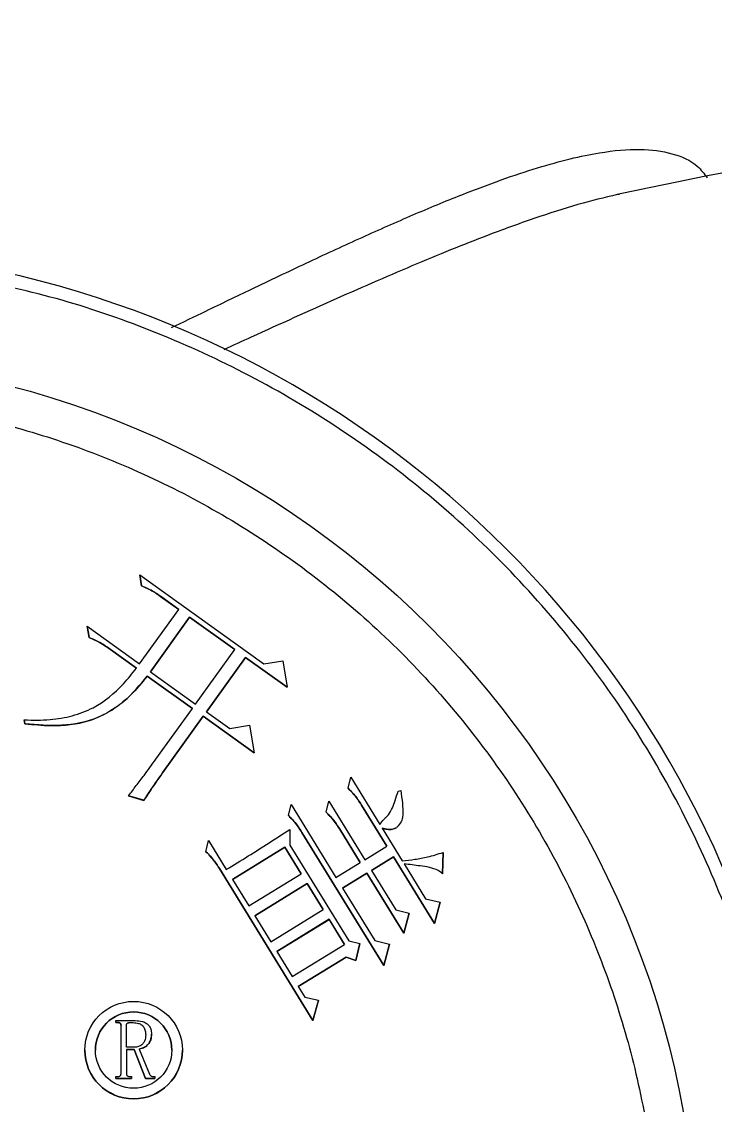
# Model space of a CAD drawing. Header units: millimetres. Extents: x 2642 to 4256, y 821 to 2003.
# Drawn here: x 3854.3 to 3908.3, y 1715.6 to 1799.9 of the extents above; entities that cross this region are included whole.
import ezdxf

# ---------------------------------------------------------------- set-up
doc = ezdxf.new("R2010")
doc.units = ezdxf.units.MM
doc.layers.add('5剖面线层', color=2, linetype='Continuous')

msp = doc.modelspace()

# ---------------------------------------------------------------- hatches: boundary and pattern name
at = {"layer": '5剖面线层'}
h = msp.add_hatch(dxfattribs=at)
h.set_pattern_fill('ANSI31', color=256, scale=0.5, angle=90)
h.set_pattern_definition([(135, (6315.0344, -2390.8635), (-1.122532, -1.122532), [])])
edge = h.paths.add_edge_path()
edge.add_ellipse((3736.457, 1847.564), major_axis=(-0.136, 701.893), ratio=0.0134611, start_angle=113.403806, end_angle=115.255842, ccw=False)
edge.add_arc((3731.06, 1250.811), 317.97, 90.58015, 91.86389)
edge.add_spline(control_points=[(3720.718, 1568.612), (3720.639, 1568.608), (3720.471, 1568.599), (3720.289, 1568.582), (3720.109, 1568.561), (3719.894, 1568.519), (3719.64, 1568.442), (3719.347, 1568.31), (3719.022, 1568.091), (3718.703, 1567.767), (3718.447, 1567.342), (3718.293, 1566.892), (3718.291, 1566.59), (3718.276, 1566.465)], knot_values=[0, 0, 0, 0, 0.143587, 0.304606, 0.433091, 0.511146, 0.56537, 0.622966, 0.690996, 0.767047, 0.850218, 0.937974, 1, 1, 1, 1], degree=3, periodic=0)
edge.add_line((3718.276, 1566.465), (3718.279, 1548.092))
edge.add_line((3718.279, 1548.092), (3727.97, 1548.092))
edge = h.paths.add_edge_path()
edge.add_spline(control_points=[(3774.214, 1566.425), (3774.214, 1566.564), (3774.228, 1566.702), (3774.282, 1566.971), (3774.322, 1567.102), (3774.428, 1567.357), (3774.493, 1567.479), (3774.645, 1567.706), (3774.733, 1567.813), (3774.929, 1568.008), (3775.035, 1568.095), (3775.262, 1568.247), (3775.385, 1568.313), (3775.639, 1568.418), (3775.77, 1568.458), (3776.039, 1568.511), (3776.178, 1568.525), (3776.315, 1568.525)], knot_values=[0, 0, 0, 0, 0.125, 0.125, 0.25, 0.25, 0.375, 0.375, 0.5, 0.5, 0.625, 0.625, 0.75, 0.75, 0.875, 0.875, 1, 1, 1, 1], degree=3, periodic=0)
edge.add_line((3776.315, 1568.525), (3798.37, 1568.529))
edge.add_line((3798.37, 1568.529), (3798.37, 1572.746))
edge.add_line((3798.37, 1572.746), (3795.712, 1572.728))
edge.add_line((3795.712, 1572.728), (3787.697, 1572.787))
edge.add_line((3787.697, 1572.787), (3787.418, 1586.376))
edge.add_line((3787.418, 1586.376), (3787.31, 1586.376))
edge.add_line((3787.31, 1586.376), (3786.785, 1586.9))
edge.add_line((3786.785, 1586.9), (3786.26, 1587.425))
edge.add_line((3786.26, 1587.425), (3778.118, 1587.424))
edge.add_line((3778.118, 1587.424), (3777.592, 1586.899))
edge.add_line((3777.592, 1586.899), (3777.067, 1586.374))
edge.add_line((3777.067, 1586.374), (3777.066, 1584.274))
edge.add_line((3777.066, 1584.274), (3767.265, 1584.272))
edge.add_line((3767.265, 1584.272), (3767.144, 1577.429))
edge.add_line((3767.144, 1577.429), (3767.023, 1570.586))
edge.add_arc((3765.262, 1570.52), 1.762, -54.66619, 2.16996, ccw=False)
edge.add_arc((3780.168, 945.497), 623.74, 91.275674, 91.732412)
edge.add_arc((3752.756, 1943.449), 374.595, 270.03216, 271.30865, ccw=False)
edge.add_line((3752.966, 1568.854), (3745.183, 1568.825))
edge.add_ellipse((3736.457, 1847.564), major_axis=(-0.136, 701.893), ratio=0.0134611, start_angle=244.74386, end_angle=246.601321, ccw=False)
edge.add_line((3745.06, 1548.092), (3759.994, 1548.092))
edge.add_line((3759.994, 1548.092), (3759.994, 1551.724))
edge.add_line((3759.994, 1551.724), (3772.101, 1551.724))
edge.add_spline(control_points=[(3772.101, 1551.724), (3772.248, 1551.726), (3772.387, 1551.74), (3772.656, 1551.793), (3772.787, 1551.833), (3773.041, 1551.938), (3773.164, 1552.004), (3773.392, 1552.156), (3773.498, 1552.243), (3773.694, 1552.439), (3773.781, 1552.545), (3773.933, 1552.772), (3773.999, 1552.895), (3774.104, 1553.149), (3774.144, 1553.28), (3774.198, 1553.549), (3774.212, 1553.687), (3774.212, 1553.826)], knot_values=[0, 0, 0, 0, 0.125, 0.125, 0.25, 0.25, 0.375, 0.375, 0.5, 0.5, 0.625, 0.625, 0.75, 0.75, 0.875, 0.875, 1, 1, 1, 1], degree=3, periodic=0)
edge.add_line((3774.212, 1553.826), (3774.214, 1566.555))
h.paths.add_polyline_path([(3899.919, 1584.835), (3893.713, 1584.835), (3893.712, 1586.374), (3893.187, 1586.899), (3892.662, 1587.424), (3884.519, 1587.425), (3883.994, 1586.9), (3883.359, 1586.266), (3883.083, 1572.787), (3872.409, 1572.709), (3872.409, 1569.059), (3878.43, 1569.088), (3899.919, 1569.088)])
edge = h.paths.add_edge_path()
edge.add_spline(control_points=[(3920.223, 1571.124), (3920.222, 1570.957), (3920.244, 1570.797), (3920.324, 1570.483), (3920.383, 1570.327), (3920.611, 1569.894), (3920.831, 1569.641), (3921.096, 1569.452)], knot_values=[0, 0, 0, 0, 0.25, 0.25, 0.5, 0.5, 1, 1, 1, 1], degree=3, periodic=0)
edge.add_spline(control_points=[(3921.096, 1569.452), (3921.232, 1569.354), (3921.354, 1569.243), (3921.471, 1569.108), (3921.479, 1569.098), (3921.487, 1569.088)], knot_values=[0, 0, 0, 0, 0.25, 0.25, 0.269528, 0.269528, 0.269528, 0.269528], degree=3, periodic=0)
edge.add_line((3921.487, 1569.088), (3913.551, 1569.088))
edge.add_line((3913.551, 1569.088), (3913.551, 1584.835))
edge.add_line((3913.551, 1584.835), (3919.979, 1584.835))
edge.add_line((3919.979, 1584.835), (3919.984, 1584.835))
edge.add_line((3919.984, 1584.835), (3920.223, 1571.124))
h.paths.add_polyline_path([(3926.002, 1566.988, 0.414214), (3923.902, 1569.088), (3913.716, 1569.088), (3913.735, 1552.291), (3913.735, 1548.092), (3917.228, 1548.092), (3921.973, 1548.092), (3924.002, 1548.092), (3926.002, 1548.092)])

# ---------------------------------------------------------------- linework, layer by layer
at = {"color": 7, "linetype": 'Continuous', "lineweight": 25}
for p, q in [((3900.632, 1786.469), (3900.83, 1786.505)), ((3863.667, 1756.033), (3863.523, 1756.906)), ((3863.523, 1756.906), (3873.186, 1749.964)), ((3863.523, 1756.906), (3863.523, 1756.904)), ((3863.523, 1756.904), (3863.667, 1756.031)), ((3863.667, 1756.033), (3863.667, 1756.031)), ((3866.559, 1754.212), (3865.147, 1755.227)), ((3865.147, 1755.227), (3865.147, 1755.224)), ((3865.147, 1755.224), (3866.558, 1754.211)), ((3863.513, 1749.974), (3866.559, 1754.212)), ((3859.588, 1752.024), (3859.445, 1752.897)), ((3859.445, 1752.897), (3863.513, 1749.974)), ((3859.445, 1752.897), (3859.445, 1752.895)), ((3859.445, 1752.895), (3859.588, 1752.021)), ((3867.407, 1753.603), (3864.361, 1749.365)), ((3864.362, 1749.364), (3867.407, 1753.601)), ((3870.91, 1751.086), (3867.407, 1753.603)), ((3867.407, 1753.603), (3867.407, 1753.601)), ((3867.407, 1753.601), (3870.909, 1751.085)), ((3859.588, 1752.024), (3859.588, 1752.021)), ((3863.269, 1749.635), (3861.065, 1751.217)), ((3861.065, 1751.217), (3861.065, 1751.215)), ((3861.065, 1751.215), (3863.269, 1749.633)), ((3867.864, 1746.848), (3870.91, 1751.086)), ((3871.758, 1750.477), (3868.712, 1746.239)), ((3868.713, 1746.239), (3871.758, 1750.475)), ((3874.979, 1748.161), (3871.758, 1750.477)), ((3871.758, 1750.477), (3871.758, 1750.475)), ((3871.758, 1750.475), (3874.979, 1748.158)), ((3873.186, 1749.964), (3874.645, 1750.2)), ((3874.645, 1750.2), (3874.979, 1748.161)), ((3867.62, 1746.509), (3864.117, 1749.026)), ((3864.117, 1749.026), (3864.117, 1749.024)), ((3864.117, 1749.024), (3867.619, 1746.508)), ((3864.361, 1749.365), (3867.864, 1746.848)), ((3874.979, 1748.161), (3874.979, 1748.158)), ((3864.777, 1742.554), (3867.62, 1746.509)), ((3868.712, 1746.239), (3870.52, 1744.94)), ((3854.603, 1745.322), (3854.554, 1745.615)), ((3854.554, 1745.615), (3854.554, 1745.613)), ((3854.554, 1745.613), (3854.603, 1745.32)), ((3854.603, 1745.322), (3854.603, 1745.32)), ((3868.468, 1745.9), (3865.301, 1741.493)), ((3865.301, 1741.491), (3868.468, 1745.898)), ((3872.423, 1743.057), (3868.468, 1745.9)), ((3868.468, 1745.9), (3868.468, 1745.898)), ((3868.468, 1745.898), (3872.423, 1743.055)), ((3870.52, 1744.94), (3872.074, 1745.194)), ((3872.074, 1745.194), (3872.423, 1743.057)), ((3872.423, 1743.057), (3872.423, 1743.055)), ((3865.301, 1741.493), (3865.301, 1741.491)), ((3879.729, 1740.297), (3879.935, 1741.155)), ((3879.935, 1741.155), (3882.187, 1737.493)), ((3863.855, 1739.361), (3862.65, 1739.71)), ((3862.65, 1739.71), (3862.65, 1739.708)), ((3862.65, 1739.708), (3863.855, 1739.359)), ((3863.855, 1739.361), (3863.855, 1739.359)), ((3883.61, 1740.076), (3883.823, 1740.128)), ((3875.091, 1738.176), (3875.296, 1739.034)), ((3875.296, 1739.034), (3878.784, 1733.362)), ((3878.026, 1738.433), (3878.232, 1739.293)), ((3878.232, 1739.293), (3881.029, 1734.744)), ((3882.742, 1735.797), (3880.78, 1738.987)), ((3880.78, 1738.987), (3880.78, 1738.985)), ((3880.78, 1738.985), (3882.741, 1735.797)), ((3883.98, 1738.547), (3883.98, 1738.549)), ((3875.186, 1737.094), (3875.198, 1735.88)), ((3882.501, 1726.528), (3876.141, 1736.866)), ((3876.141, 1736.866), (3876.141, 1736.864)), ((3876.141, 1736.864), (3882.501, 1726.526)), ((3880.674, 1734.526), (3879.077, 1737.125)), ((3879.077, 1737.125), (3879.077, 1737.123)), ((3879.077, 1737.123), (3880.673, 1734.525)), ((3882.37, 1737.197), (3883.934, 1734.657)), ((3868.674, 1735.368), (3868.88, 1736.226)), ((3868.88, 1736.226), (3870.259, 1733.981)), ((3874.808, 1735.72), (3870.732, 1733.213)), ((3870.733, 1733.212), (3874.808, 1735.718)), ((3876.082, 1733.653), (3874.808, 1735.72)), ((3874.808, 1735.72), (3874.808, 1735.718)), ((3874.808, 1735.718), (3876.081, 1733.652)), ((3875.198, 1735.88), (3879.778, 1728.436)), ((3881.029, 1734.744), (3882.742, 1735.797)), ((3887.114, 1735.309), (3887.073, 1733.655)), ((3887.073, 1733.653), (3887.114, 1735.307)), ((3887.114, 1735.309), (3887.114, 1735.307)), ((3878.784, 1733.362), (3880.674, 1734.526)), ((3883.251, 1734.97), (3881.537, 1733.917)), ((3881.538, 1733.916), (3883.251, 1734.968)), ((3886.448, 1729.772), (3883.251, 1734.97)), ((3883.251, 1734.97), (3883.251, 1734.968)), ((3883.251, 1734.968), (3886.448, 1729.77)), ((3884.078, 1734.421), (3885.75, 1731.703)), ((3876.994, 1722.243), (3869.725, 1734.058)), ((3869.725, 1734.058), (3869.725, 1734.056)), ((3869.725, 1734.056), (3876.994, 1722.241)), ((3872.006, 1731.146), (3876.082, 1733.653)), ((3881.183, 1733.699), (3879.293, 1732.535)), ((3879.294, 1732.534), (3881.183, 1733.697)), ((3884.055, 1729.032), (3881.183, 1733.699)), ((3881.183, 1733.699), (3881.183, 1733.697)), ((3881.183, 1733.697), (3884.055, 1729.03)), ((3881.537, 1733.917), (3883.428, 1730.845)), ((3887.073, 1733.655), (3887.073, 1733.653)), ((3870.732, 1733.213), (3872.006, 1731.146)), ((3876.552, 1732.885), (3872.476, 1730.378)), ((3872.477, 1730.376), (3876.552, 1732.883)), ((3877.79, 1730.876), (3876.552, 1732.885)), ((3876.552, 1732.885), (3876.552, 1732.883)), ((3876.552, 1732.883), (3877.789, 1730.876)), ((3879.293, 1732.535), (3881.802, 1728.459)), ((3885.75, 1731.703), (3886.895, 1731.431)), ((3886.895, 1731.431), (3886.448, 1729.772)), ((3886.448, 1729.77), (3886.895, 1731.429)), ((3886.895, 1731.431), (3886.895, 1731.429)), ((3872.476, 1730.378), (3873.714, 1728.369)), ((3873.714, 1728.369), (3877.79, 1730.876)), ((3878.263, 1730.108), (3874.186, 1727.601)), ((3874.187, 1727.6), (3878.263, 1730.106)), ((3879.46, 1728.159), (3878.263, 1730.108)), ((3878.263, 1730.108), (3878.263, 1730.106)), ((3878.263, 1730.106), (3879.459, 1728.158)), ((3883.428, 1730.845), (3884.478, 1730.594)), ((3884.478, 1730.594), (3884.055, 1729.032)), ((3884.055, 1729.03), (3884.478, 1730.591)), ((3884.478, 1730.594), (3884.478, 1730.591)), ((3886.448, 1729.772), (3886.448, 1729.77)), ((3879.778, 1728.436), (3880.638, 1728.233)), ((3881.802, 1728.459), (3882.945, 1728.187)), ((3884.055, 1729.032), (3884.055, 1729.03)), ((3874.186, 1727.601), (3875.383, 1725.652)), ((3875.383, 1725.652), (3879.46, 1728.159)), ((3880.638, 1728.233), (3880.32, 1726.895)), ((3880.32, 1726.893), (3880.638, 1728.231)), ((3880.638, 1728.233), (3880.638, 1728.231)), ((3882.945, 1728.187), (3882.501, 1726.528)), ((3882.501, 1726.526), (3882.945, 1728.185)), ((3882.945, 1728.187), (3882.945, 1728.185)), ((3879.578, 1727.172), (3875.856, 1724.884)), ((3875.857, 1724.882), (3879.578, 1727.17)), ((3880.32, 1726.895), (3879.578, 1727.172)), ((3879.578, 1727.172), (3879.578, 1727.17)), ((3879.578, 1727.17), (3880.32, 1726.893)), ((3880.32, 1726.895), (3880.32, 1726.893)), ((3882.501, 1726.528), (3882.501, 1726.526)), ((3875.856, 1724.884), (3876.364, 1724.057)), ((3876.364, 1724.057), (3877.415, 1723.808)), ((3877.415, 1723.808), (3876.994, 1722.243)), ((3876.994, 1722.241), (3877.415, 1723.806)), ((3877.415, 1723.808), (3877.415, 1723.806)), ((3861.677, 1722.074), (3861.677, 1722.232)), ((3861.677, 1722.232), (3863.177, 1722.232)), ((3861.835, 1722.074), (3861.677, 1722.074)), ((3861.677, 1722.074), (3861.677, 1722.072)), ((3861.677, 1722.072), (3861.835, 1722.072)), ((3861.835, 1722.074), (3861.835, 1722.072)), ((3862.072, 1718.1), (3862.072, 1721.864)), ((3862.493, 1720.153), (3862.493, 1721.864)), ((3862.73, 1722.074), (3863.019, 1722.074)), ((3862.73, 1722.074), (3862.73, 1722.072)), ((3862.73, 1722.072), (3863.019, 1722.072)), ((3863.019, 1722.074), (3863.019, 1722.072)), ((3876.994, 1722.243), (3876.994, 1722.241)), ((3863.072, 1720.153), (3862.493, 1720.153)), ((3863.098, 1719.995), (3862.493, 1719.995)), ((3862.493, 1719.995), (3862.493, 1718.1)), ((3862.493, 1719.993), (3863.098, 1719.993)), ((3863.966, 1717.732), (3863.098, 1719.995)), ((3863.098, 1719.995), (3863.098, 1719.993)), ((3863.098, 1719.993), (3863.966, 1717.73)), ((3863.493, 1720.022), (3864.282, 1718.074)), ((3859.257, 1719.936), (3859.257, 1719.934)), ((3866.842, 1719.934), (3866.842, 1719.936)), ((3861.677, 1717.732), (3861.677, 1717.89)), ((3861.677, 1717.89), (3861.835, 1717.89)), ((3862.887, 1717.732), (3861.677, 1717.732)), ((3861.677, 1717.732), (3861.677, 1717.73)), ((3861.677, 1717.73), (3862.887, 1717.73)), ((3862.73, 1717.89), (3862.887, 1717.89)), ((3862.887, 1717.89), (3862.887, 1717.732)), ((3862.887, 1717.732), (3862.887, 1717.73)), ((3864.703, 1717.732), (3863.966, 1717.732)), ((3863.966, 1717.732), (3863.966, 1717.73)), ((3863.966, 1717.73), (3864.703, 1717.73)), ((3864.545, 1717.89), (3864.703, 1717.89)), ((3864.703, 1717.89), (3864.703, 1717.732)), ((3864.703, 1717.732), (3864.703, 1717.73))]:
    msp.add_line(p, q, dxfattribs=at)
for centre, radius in [((3835.435, 1702.381), 71.5), ((3863.05, 1719.936), 3.792), ((3863.05, 1719.936), 2.971)]:
    msp.add_circle(centre, radius, dxfattribs=at)
for centre, radius, start, end in [((4036.623, 1143.803), 656.897, 95.489386, 101.924805), ((3835.435, 1702.379), 80, 10.30617, 79.69396), ((3863.05, 1719.934), 2.971, 0.0001, 179.9999), ((3863.05, 1719.934), 3.792, 180.00009, 359.99975)]:
    msp.add_arc(centre, radius, start, end, dxfattribs=at)
for points, knots in [([(3866.001, 1776.121), (3866.897, 1776.554), (3869.005, 1777.572), (3872.513, 1779.26), (3876.497, 1781.155), (3880.609, 1783.059), (3884.555, 1784.81), (3888.254, 1786.349), (3891.56, 1787.604), (3894.461, 1788.569), (3897.005, 1789.275), (3899.727, 1789.839), (3902.468, 1790.085), (3904.998, 1789.729), (3906.739, 1788.981), (3907.41, 1788.087), (3907.649, 1787.768)], [0, 0, 0, 0, 0.045143, 0.106195, 0.181841, 0.256979, 0.333067, 0.408958, 0.480932, 0.54537, 0.60773, 0.668158, 0.762883, 0.854957, 0.948281, 1, 1, 1, 1]), ([(3901.02, 1786.552), (3900.03, 1786.322), (3898.031, 1785.859), (3894.641, 1784.787), (3890.386, 1783.256), (3885.142, 1781.137), (3878.846, 1778.393), (3873.799, 1776.109), (3870.781, 1774.731), (3870.072, 1774.406)], [0, 0, 0, 0, 0.122639, 0.247741, 0.375779, 0.564507, 0.75334, 0.942007, 1, 1, 1, 1]), ([(3913.16, 1716.514), (3912.634, 1719.01), (3911.571, 1724.048), (3909.033, 1731.425), (3905.763, 1738.667), (3901.701, 1745.646), (3896.889, 1752.249), (3891.397, 1758.342), (3885.303, 1763.835), (3878.7, 1768.647), (3871.721, 1772.709), (3864.479, 1775.978), (3857.102, 1778.517), (3852.064, 1779.58), (3849.568, 1780.106)], [0, 0, 0, 0, 0.079959, 0.161371, 0.244142, 0.328893, 0.414217, 0.5, 0.585778, 0.671102, 0.755858, 0.838624, 0.920039, 1, 1, 1, 1]), ([(3766.935, 1702.387), (3766.99, 1704.476), (3767.099, 1708.654), (3768.009, 1714.993), (3769.495, 1721.346), (3771.669, 1727.711), (3774.5, 1733.935), (3778.014, 1739.957), (3782.168, 1745.649), (3786.911, 1750.91), (3792.173, 1755.654), (3797.865, 1759.808), (3803.887, 1763.322), (3810.11, 1766.153), (3816.476, 1768.325), (3822.828, 1769.82), (3829.167, 1770.697), (3835.434, 1770.982), (3841.702, 1770.697), (3848.04, 1769.82), (3854.393, 1768.325), (3860.759, 1766.153), (3866.982, 1763.322), (3873.005, 1759.808), (3878.696, 1755.654), (3883.958, 1750.91), (3888.701, 1745.649), (3892.855, 1739.957), (3896.369, 1733.935), (3899.2, 1727.711), (3901.374, 1721.346), (3902.86, 1714.993), (3903.77, 1708.655), (3903.88, 1704.476), (3903.935, 1702.387)], [0, 0, 0, 0, 0.0291236, 0.0582485, 0.08912, 0.1199941, 0.1519015, 0.1843128, 0.2170688, 0.25, 0.2829312, 0.3156872, 0.3480985, 0.3800059, 0.4108775, 0.4417515, 0.4708745, 0.5, 0.529123, 0.5582485, 0.58912, 0.6199941, 0.6519015, 0.6843128, 0.7170688, 0.75, 0.7829312, 0.8156872, 0.8480985, 0.8800059, 0.9108775, 0.9417515, 0.9708751, 1, 1, 1, 1]), ([(3865.147, 1755.227), (3865.01, 1755.322), (3864.736, 1755.512), (3864.247, 1755.794), (3863.88, 1755.945), (3863.667, 1756.033)], [0, 0, 0, 0, 0.295972, 0.59215, 1, 1, 1, 1]), ([(3863.667, 1756.031), (3863.822, 1755.969), (3864.132, 1755.844), (3864.63, 1755.578), (3864.957, 1755.354), (3865.147, 1755.224)], [0, 0, 0, 0, 0.295994, 0.5922, 1, 1, 1, 1]), ([(3861.065, 1751.217), (3860.928, 1751.312), (3860.654, 1751.502), (3860.166, 1751.784), (3859.8, 1751.936), (3859.588, 1752.024)], [0, 0, 0, 0, 0.296385, 0.592978, 1, 1, 1, 1]), ([(3859.588, 1752.021), (3859.743, 1751.959), (3860.052, 1751.833), (3860.55, 1751.568), (3860.876, 1751.344), (3861.065, 1751.215)], [0, 0, 0, 0, 0.2964036, 0.5930179, 1, 1, 1, 1]), ([(3854.554, 1745.615), (3855.223, 1745.602), (3856.476, 1745.578), (3858.291, 1745.889), (3860.335, 1746.648), (3861.991, 1748.033), (3862.941, 1749.224), (3863.269, 1749.635)], [0, 0, 0, 0, 0.198997, 0.37265, 0.545625, 0.843257, 1, 1, 1, 1]), ([(3864.117, 1749.026), (3863.693, 1748.509), (3862.627, 1747.206), (3860.404, 1745.641), (3857.464, 1745.055), (3855.554, 1745.234), (3854.603, 1745.322)], [0, 0, 0, 0, 0.185716, 0.467958, 0.734859, 1, 1, 1, 1]), ([(3854.603, 1745.32), (3855.266, 1745.253), (3856.936, 1745.083), (3859.168, 1745.312), (3861.047, 1746.144), (3862.636, 1747.25), (3863.542, 1748.336), (3864.117, 1749.024)], [0, 0, 0, 0, 0.185366, 0.466455, 0.609226, 0.752305, 1, 1, 1, 1]), ([(3862.65, 1739.71), (3862.853, 1739.975), (3863.259, 1740.503), (3863.815, 1741.243), (3864.322, 1741.926), (3864.625, 1742.344), (3864.777, 1742.554)], [0, 0, 0, 0, 0.281624, 0.563251, 0.781619, 1, 1, 1, 1]), ([(3865.301, 1741.493), (3865.108, 1741.221), (3864.762, 1740.735), (3864.282, 1740.023), (3863.997, 1739.582), (3863.855, 1739.361)], [0, 0, 0, 0, 0.388154, 0.694028, 1, 1, 1, 1]), ([(3863.855, 1739.359), (3864.036, 1739.639), (3864.359, 1740.139), (3864.844, 1740.848), (3865.148, 1741.277), (3865.301, 1741.491)], [0, 0, 0, 0, 0.388154, 0.694029, 1, 1, 1, 1]), ([(3880.78, 1738.987), (3880.689, 1739.127), (3880.508, 1739.407), (3880.169, 1739.856), (3879.89, 1740.136), (3879.729, 1740.297)], [0, 0, 0, 0, 0.297034, 0.594269, 1, 1, 1, 1]), ([(3879.729, 1740.295), (3879.848, 1740.178), (3880.085, 1739.943), (3880.44, 1739.507), (3880.655, 1739.176), (3880.78, 1738.985)], [0, 0, 0, 0, 0.297059, 0.59435, 1, 1, 1, 1]), ([(3882.87, 1738.237), (3882.977, 1738.412), (3883.19, 1738.762), (3883.41, 1739.391), (3883.539, 1739.831), (3883.61, 1740.076)], [0, 0, 0, 0, 0.308082, 0.61489, 1, 1, 1, 1]), ([(3883.823, 1740.128), (3883.869, 1739.798), (3883.956, 1739.161), (3884.009, 1738.384), (3883.913, 1737.773), (3883.704, 1737.451), (3883.536, 1737.282), (3883.487, 1737.233)], [0, 0, 0, 0, 0.328754, 0.633799, 0.764636, 0.93153, 1, 1, 1, 1]), ([(3876.141, 1736.866), (3876.051, 1737.006), (3875.869, 1737.286), (3875.53, 1737.734), (3875.251, 1738.014), (3875.091, 1738.176)], [0, 0, 0, 0, 0.297034, 0.594269, 1, 1, 1, 1]), ([(3875.091, 1738.174), (3875.209, 1738.056), (3875.447, 1737.822), (3875.801, 1737.385), (3876.017, 1737.054), (3876.141, 1736.864)], [0, 0, 0, 0, 0.297059, 0.59435, 1, 1, 1, 1]), ([(3879.077, 1737.125), (3878.986, 1737.265), (3878.805, 1737.545), (3878.466, 1737.993), (3878.187, 1738.272), (3878.026, 1738.433)], [0, 0, 0, 0, 0.29737, 0.594968, 1, 1, 1, 1]), ([(3878.026, 1738.43), (3878.145, 1738.313), (3878.382, 1738.079), (3878.738, 1737.644), (3878.953, 1737.314), (3879.077, 1737.123)], [0, 0, 0, 0, 0.297389, 0.595041, 1, 1, 1, 1]), ([(3882.187, 1737.493), (3882.294, 1737.623), (3882.454, 1737.818), (3882.689, 1738.06), (3882.81, 1738.178), (3882.87, 1738.237)], [0, 0, 0, 0, 0.498374, 0.749082, 1, 1, 1, 1]), ([(3870.259, 1733.981), (3870.826, 1734.332), (3871.936, 1735.017), (3873.586, 1736.043), (3874.652, 1736.744), (3875.186, 1737.094)], [0, 0, 0, 0, 0.343183, 0.671556, 1, 1, 1, 1]), ([(3883.487, 1737.233), (3883.358, 1737.179), (3883.076, 1737.059), (3882.682, 1737.112), (3882.447, 1737.176), (3882.37, 1737.197)], [0, 0, 0, 0, 0.360389, 0.789524, 1, 1, 1, 1]), ([(3882.37, 1737.195), (3882.501, 1737.16), (3882.766, 1737.09), (3883.162, 1737.08), (3883.387, 1737.185), (3883.487, 1737.231)], [0, 0, 0, 0, 0.356585, 0.716364, 1, 1, 1, 1]), ([(3869.725, 1734.058), (3869.634, 1734.198), (3869.453, 1734.479), (3869.114, 1734.927), (3868.835, 1735.207), (3868.674, 1735.368)], [0, 0, 0, 0, 0.297034, 0.594269, 1, 1, 1, 1]), ([(3868.674, 1735.366), (3868.793, 1735.249), (3869.03, 1735.014), (3869.385, 1734.578), (3869.601, 1734.247), (3869.725, 1734.056)], [0, 0, 0, 0, 0.297059, 0.59435, 1, 1, 1, 1]), ([(3883.934, 1734.657), (3884.265, 1734.695), (3884.927, 1734.772), (3885.999, 1734.95), (3886.715, 1735.181), (3887.114, 1735.309)], [0, 0, 0, 0, 0.30739, 0.614857, 1, 1, 1, 1]), ([(3887.073, 1733.655), (3886.959, 1733.741), (3886.462, 1734.115), (3885.381, 1734.249), (3884.495, 1734.366), (3884.078, 1734.421)], [0, 0, 0, 0, 0.135558, 0.592517, 1, 1, 1, 1]), ([(3862.072, 1721.864), (3862.07, 1721.895), (3862.068, 1721.944), (3862.038, 1722.005), (3861.998, 1722.042), (3861.929, 1722.071), (3861.874, 1722.073), (3861.835, 1722.074)], [0, 0, 0, 0, 0.250411, 0.398556, 0.54744, 0.686236, 1, 1, 1, 1]), ([(3861.835, 1722.072), (3861.872, 1722.071), (3861.928, 1722.069), (3861.998, 1722.041), (3862.038, 1722.002), (3862.065, 1721.946), (3862.071, 1721.897), (3862.072, 1721.866), (3862.072, 1721.861)], [0, 0, 0, 0, 0.304676, 0.455037, 0.606549, 0.74539, 0.96037, 1, 1, 1, 1]), ([(3862.493, 1721.864), (3862.494, 1721.89), (3862.497, 1721.937), (3862.528, 1721.997), (3862.579, 1722.041), (3862.648, 1722.07), (3862.702, 1722.073), (3862.73, 1722.074)], [0, 0, 0, 0, 0.222894, 0.384836, 0.547319, 0.773072, 1, 1, 1, 1]), ([(3862.493, 1721.861), (3862.494, 1721.888), (3862.497, 1721.935), (3862.528, 1721.994), (3862.579, 1722.038), (3862.648, 1722.068), (3862.702, 1722.071), (3862.73, 1722.072)], [0, 0, 0, 0, 0.222894, 0.384836, 0.547319, 0.773072, 1, 1, 1, 1]), ([(3863.019, 1722.074), (3863.161, 1722.067), (3863.387, 1722.055), (3863.672, 1721.918), (3863.859, 1721.719), (3863.976, 1721.444), (3863.987, 1721.235), (3863.993, 1721.127)], [0, 0, 0, 0, 0.272358, 0.434918, 0.598303, 0.790426, 1, 1, 1, 1]), ([(3863.019, 1722.072), (3863.161, 1722.065), (3863.387, 1722.053), (3863.672, 1721.915), (3863.859, 1721.717), (3863.976, 1721.442), (3863.987, 1721.233), (3863.993, 1721.125)], [0, 0, 0, 0, 0.272358, 0.434918, 0.598303, 0.790426, 1, 1, 1, 1]), ([(3863.177, 1722.232), (3863.365, 1722.223), (3863.669, 1722.207), (3864.038, 1722.041), (3864.266, 1721.834), (3864.416, 1721.541), (3864.431, 1721.313), (3864.44, 1721.179)], [0, 0, 0, 0, 0.3001846, 0.4844442, 0.6359343, 0.7877448, 1, 1, 1, 1]), ([(3863.993, 1721.127), (3863.982, 1720.956), (3863.965, 1720.698), (3863.771, 1720.408), (3863.551, 1720.25), (3863.309, 1720.164), (3863.143, 1720.156), (3863.072, 1720.153)], [0, 0, 0, 0, 0.330883, 0.501179, 0.670916, 0.859688, 1, 1, 1, 1]), ([(3864.44, 1721.179), (3864.431, 1721.032), (3864.415, 1720.774), (3864.244, 1720.439), (3863.98, 1720.2), (3863.718, 1720.062), (3863.54, 1720.03), (3863.493, 1720.022)], [0, 0, 0, 0, 0.267946, 0.469277, 0.670405, 0.911995, 1, 1, 1, 1]), ([(3863.493, 1720.019), (3863.637, 1720.059), (3863.908, 1720.133), (3864.208, 1720.392), (3864.399, 1720.725), (3864.436, 1720.997), (3864.44, 1721.157), (3864.44, 1721.177)], [0, 0, 0, 0, 0.270802, 0.509211, 0.705077, 0.963383, 1, 1, 1, 1]), ([(3861.835, 1717.89), (3861.88, 1717.892), (3861.943, 1717.894), (3862.015, 1717.934), (3862.052, 1717.981), (3862.07, 1718.039), (3862.071, 1718.081), (3862.072, 1718.1)], [0, 0, 0, 0, 0.364031, 0.510061, 0.655864, 0.843841, 1, 1, 1, 1]), ([(3862.493, 1718.1), (3862.494, 1718.075), (3862.497, 1718.03), (3862.526, 1717.97), (3862.574, 1717.926), (3862.644, 1717.896), (3862.699, 1717.892), (3862.73, 1717.89)], [0, 0, 0, 0, 0.210223, 0.375759, 0.542534, 0.746796, 1, 1, 1, 1]), ([(3864.282, 1718.074), (3864.296, 1718.049), (3864.323, 1717.999), (3864.38, 1717.937), (3864.458, 1717.897), (3864.515, 1717.892), (3864.545, 1717.89)], [0, 0, 0, 0, 0.249458, 0.50098, 0.731039, 1, 1, 1, 1])]:
    msp.add_open_spline(points, degree=3, knots=knots, dxfattribs=at)

doc.saveas('drawing.dxf')
